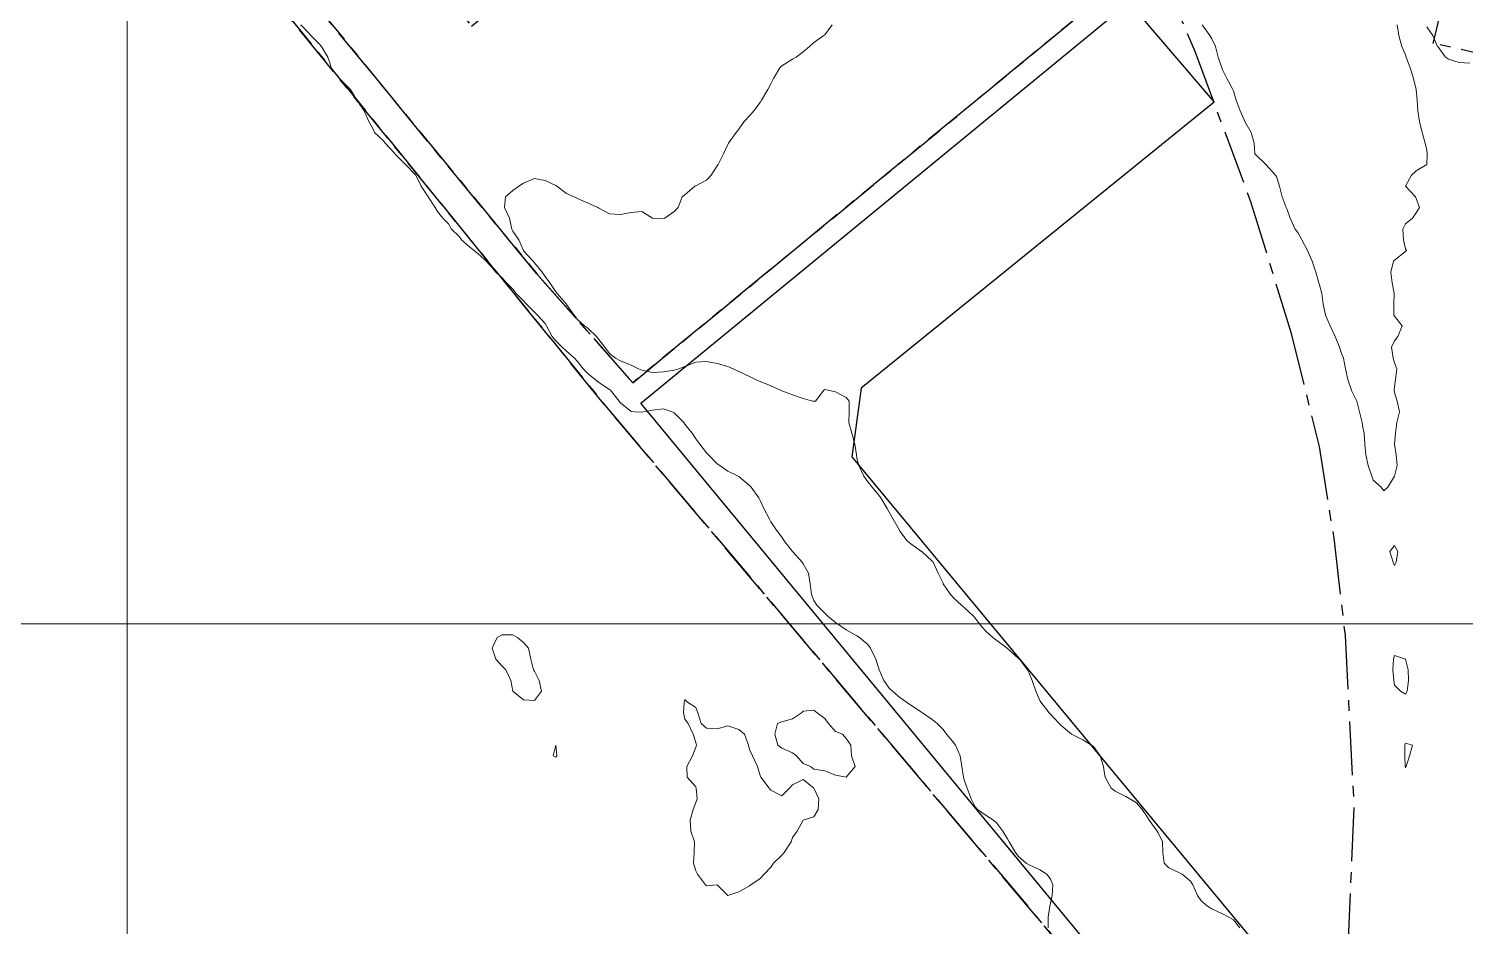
# Model space of a CAD drawing. Header units: centimetres. Extents: x 0 to 642158, y -847 to 649707.
# Drawn here: x 616762.2 to 616829, y 620873.3 to 620915.1 of the extents above; entities that cross this region are included whole.
import ezdxf

# ---------------------------------------------------------------- set-up
doc = ezdxf.new("R2010")
doc.units = ezdxf.units.CM
doc.header["$MEASUREMENT"] = 0
doc.linetypes.add('CENTERX2', pattern=[4, 2.5, -0.5, 0.5, -0.5])
doc.layers.add('MEV_grille', color=254, linetype='Continuous', lineweight=9)
doc.layers.add('WAL_topographie 0.5', color=253, linetype='Continuous', lineweight=20)
doc.layers.add('SPW_batiments', color=7, linetype='Continuous')
doc.layers.add('SPW_parcellaire cadastral', color=7, linetype='CENTERX2', lineweight=25, true_color=0xff0542)

# ---------------------------------------------------------------- blocks, each defined once
blk = doc.blocks.new('*U114')
at = {"layer": 'MEV_grille', "transparency": 33554687}
blk.add_lwpolyline([(-1338.461, 0), (1338.461, 0)], dxfattribs=at)
blk = doc.blocks.new('*U115')
at = {"layer": 'MEV_grille', "color": 0, "linetype": 'ByBlock', "lineweight": -2, "transparency": 16777216}
blk.add_blockref('*U114', (0, -1500), dxfattribs=at)
blk = doc.blocks.new('*U112')
at = {"layer": 'MEV_grille', "transparency": 33554687}
blk.add_lwpolyline([(0, 1825.476), (0, -1825.476)], dxfattribs=at)
blk = doc.blocks.new('*U113')
at = {"layer": 'MEV_grille', "color": 0, "linetype": 'ByBlock', "lineweight": -2, "transparency": 16777216}
blk.add_blockref('*U112', (1400, 0), dxfattribs=at)

msp = doc.modelspace()

# ---------------------------------------------------------------- linework, layer by layer
at = {"layer": 'SPW_batiments'}
msp.add_lwpolyline([(616817.353, 620911.654), (616800.939, 620898.352), (616800.505, 620895.152), (616821.442, 620869.905), (616816.943, 620865.905), (616790.705, 620897.651), (616813.387, 620916.288), (616817.353, 620911.654)], dxfattribs=at)
at = {"layer": 'SPW_parcellaire cadastral'}
for points in [[(616703.252, 620977.874), (616705.259, 620970.066), (616725.859, 620975.281), (616789.025, 620897.565), (616816.871, 620864.549), (616819.201, 620861.786), (616791.606, 620814.788), (616777.504, 620810.829), (616747.043, 620804.653), (616736.762, 620806.494), (616725.425, 620812.186), (616717.783, 620816.022), (616706.308, 620829.905), (616705.058, 620828.784), (616702.226, 620826.244), (616700.619, 620828.294), (616648.311, 620895.015), (616662.942, 620947.797), (616665.719, 620957.761), (616680.429, 620969.619), (616679.014, 620971.374), (616703.252, 620977.874)], [(616785.866, 620903.661), (616790.324, 620898.605), (616812.191, 620916.586), (616814.545, 620918.522), (616816.458, 620914.023), (616819.049, 620907.029), (616820.928, 620900.95), (616822.238, 620895.635), (616822.937, 620891.254), (616823.445, 620886.841), (616823.857, 620878.84), (616823.476, 620870.172), (616816.871, 620864.549), (616789.025, 620897.565), (616725.859, 620975.281), (616726.289, 620975.633), (616725.447, 620976.685), (616725.687, 620976.925), (616729.613, 620972.145), (616785.866, 620903.661)], [(616760.593, 620942.348), (616762.757, 620939.705), (616767.035, 620934.422), (616778.602, 620920.353), (616782.829, 620915.192), (616787.813, 620919.268), (616792.656, 620923.229), (616797.675, 620927.333), (616802.629, 620931.423), (616811.97, 620919.994), (616813.125, 620920.955), (616814.015, 620919.705), (616814.545, 620918.522), (616812.191, 620916.586), (616790.324, 620898.605), (616785.866, 620903.661), (616729.613, 620972.145)], [(616866.17, 620905.164), (616842.979, 620910.9), (616827.542, 620914.389), (616827.854, 620915.651), (616829.447, 620922.076), (616837.959, 620919.957), (616865.319, 620913.146), (616866.068, 620907.749), (616866.17, 620905.164)]]:
    msp.add_lwpolyline(points, dxfattribs=at)
at = {"layer": 'WAL_topographie 0.5'}
for points in [[(616774.892, 620915.25), (616775.25, 620914.873), (616775.353, 620914.75), (616775.75, 620914.362), (616775.849, 620914.25), (616776.149, 620913.75), (616776.25, 620913.444), (616776.298, 620913.25), (616776.69, 620912.75), (616776.75, 620912.697), (616777.197, 620912.25), (616777.25, 620912.161), (616777.497, 620911.75), (616777.75, 620911.392), (616777.843, 620911.25), (616778.06, 620910.75), (616778.25, 620910.398), (616778.324, 620910.25), (616778.75, 620909.832), (616778.814, 620909.75), (616779.25, 620909.281), (616779.269, 620909.25), (616779.75, 620908.755), (616779.755, 620908.75), (616780.232, 620908.25), (616780.25, 620908.222), (616780.493, 620907.75), (616780.75, 620907.341), (616780.808, 620907.25), (616781.141, 620906.75), (616781.25, 620906.575), (616781.5, 620906.25), (616781.75, 620906), (616781.894, 620905.75), (616782.25, 620905.402), (616782.354, 620905.25), (616782.75, 620904.91), (616782.952, 620904.75), (616783.25, 620904.513), (616783.516, 620904.25), (616783.75, 620903.989), (616783.959, 620903.75), (616784.25, 620903.476), (616784.461, 620903.25), (616784.75, 620902.955), (616784.896, 620902.75), (616785.25, 620902.405), (616785.384, 620902.25), (616785.75, 620901.893), (616785.89, 620901.75), (616786.25, 620901.351), (616786.312, 620901.25), (616786.574, 620900.75), (616786.75, 620900.558), (616787.044, 620900.25), (616787.25, 620900.074), (616787.608, 620899.75), (616787.75, 620899.596), (616788.022, 620899.25), (616788.25, 620899.019), (616788.582, 620898.75), (616788.75, 620898.609), (616789.25, 620898.282), (616789.291, 620898.25), (616789.687, 620897.75), (616789.75, 620897.675), (616790.25, 620897.262), (616790.417, 620897.25), (616790.75, 620897.23), (616790.835, 620897.25), (616791.25, 620897.331), (616791.75, 620897.385), (616792.152, 620897.25), (616792.25, 620897.196), (616792.693, 620896.75), (616792.75, 620896.669), (616793.08, 620896.25), (616793.25, 620896), (616793.442, 620895.75), (616793.75, 620895.336), (616793.841, 620895.25), (616794.25, 620894.826), (616794.368, 620894.75), (616794.75, 620894.497), (616795.227, 620894.25), (616795.25, 620894.235), (616795.75, 620893.829), (616795.829, 620893.75), (616796.184, 620893.25), (616796.25, 620893.132), (616796.423, 620892.75), (616796.676, 620892.25), (616796.75, 620892.133), (616797.015, 620891.75), (616797.25, 620891.417), (616797.371, 620891.25), (616797.75, 620890.76), (616797.757, 620890.75), (616798.206, 620890.25), (616798.25, 620890.186), (616798.494, 620889.75), (616798.568, 620889.25), (616798.628, 620888.75), (616798.75, 620888.479), (616798.888, 620888.25), (616799.25, 620887.888), (616799.401, 620887.75), (616799.75, 620887.456), (616800.039, 620887.25), (616800.25, 620887.116), (616800.75, 620886.827), (616800.865, 620886.75), (616801.25, 620886.425), (616801.382, 620886.25), (616801.622, 620885.75), (616801.75, 620885.357), (616801.786, 620885.25), (616802.003, 620884.75), (616802.25, 620884.401), (616802.395, 620884.25), (616802.75, 620883.963), (616803.046, 620883.75), (616803.25, 620883.611), (616803.75, 620883.278), (616803.792, 620883.25), (616804.25, 620882.936), (616804.478, 620882.75), (616804.75, 620882.468), (616804.919, 620882.25), (616805.25, 620881.852), (616805.326, 620881.75), (616805.552, 620881.25), (616805.621, 620880.75), (616805.704, 620880.25), (616805.75, 620880.089), (616805.875, 620879.75), (616806.061, 620879.25), (616806.25, 620878.882), (616806.352, 620878.75), (616806.75, 620878.467), (616807.099, 620878.25), (616807.25, 620878.12), (616807.539, 620877.75), (616807.75, 620877.385), (616807.824, 620877.25), (616808.117, 620876.75), (616808.25, 620876.577), (616808.622, 620876.25), (616808.75, 620876.177), (616809.25, 620875.941), (616809.572, 620875.75), (616809.75, 620875.508), (616809.859, 620875.25), (616809.825, 620874.75), (616809.75, 620874.389), (616809.72, 620874.25), (616809.633, 620873.75), (616809.641, 620873.25)], [(616799.599, 620915.25), (616799.25, 620914.786), (616799.202, 620914.75), (616798.75, 620914.422), (616798.542, 620914.25), (616798.25, 620913.991), (616797.917, 620913.75), (616797.75, 620913.658), (616797.25, 620913.343), (616797.162, 620913.25), (616796.869, 620912.75), (616796.75, 620912.5), (616796.599, 620912.25), (616796.315, 620911.75), (616796.25, 620911.643), (616795.961, 620911.25), (616795.75, 620911.015), (616795.5, 620910.75), (616795.25, 620910.404), (616795.136, 620910.25), (616794.783, 620909.75), (616794.75, 620909.679), (616794.536, 620909.25), (616794.297, 620908.75), (616794.25, 620908.685), (616793.964, 620908.25), (616793.75, 620908.03), (616793.25, 620907.766), (616793.214, 620907.75), (616792.75, 620907.344), (616792.625, 620907.25), (616792.432, 620906.75), (616792.25, 620906.568), (616791.813, 620906.25), (616791.75, 620906.226), (616791.25, 620906.25), (616791.25, 620906.25), (616790.75, 620906.56), (616790.25, 620906.525), (616789.75, 620906.426), (616789.25, 620906.452), (616788.75, 620906.717), (616788.7, 620906.75), (616788.25, 620906.958), (616787.75, 620907.176), (616787.6, 620907.25), (616787.25, 620907.404), (616786.789, 620907.75), (616786.75, 620907.777), (616786.25, 620908.008), (616785.75, 620908.099), (616785.25, 620907.883), (616785.027, 620907.75), (616784.75, 620907.542), (616784.4, 620907.25), (616784.361, 620906.75), (616784.589, 620906.25), (616784.698, 620905.75), (616784.75, 620905.653), (616785.021, 620905.25), (616785.242, 620904.75), (616785.25, 620904.739), (616785.693, 620904.25), (616785.75, 620904.179), (616786.11, 620903.75), (616786.25, 620903.547), (616786.475, 620903.25), (616786.75, 620902.833), (616786.816, 620902.75), (616787.242, 620902.25), (616787.25, 620902.238), (616787.607, 620901.75), (616787.75, 620901.548), (616788.082, 620901.25), (616788.25, 620901.12), (616788.645, 620900.75), (616788.75, 620900.615), (616789.027, 620900.25), (616789.25, 620899.969), (616789.521, 620899.75), (616789.75, 620899.625), (616790.25, 620899.417), (616790.588, 620899.25), (616790.75, 620899.187), (616791.25, 620899.08), (616791.75, 620899.113), (616792.25, 620899.192), (616792.474, 620899.25), (616792.75, 620899.364), (616793.25, 620899.552), (616793.75, 620899.589), (616794.25, 620899.503), (616794.75, 620899.358), (616794.986, 620899.25), (616795.25, 620899.13), (616795.75, 620898.887), (616796.036, 620898.75), (616796.25, 620898.655), (616796.75, 620898.459), (616797.187, 620898.25), (616797.25, 620898.222), (616797.75, 620898.041), (616798.25, 620897.863), (616798.687, 620897.75), (616798.75, 620897.738), (616798.821, 620897.75), (616799.208, 620898.25), (616799.25, 620898.292), (616799.417, 620898.25), (616799.75, 620898.187), (616800.25, 620897.917), (616800.383, 620897.75), (616800.38, 620897.25), (616800.365, 620896.75), (616800.503, 620896.25), (616800.654, 620895.75), (616800.72, 620895.25), (616800.75, 620895.094), (616800.842, 620894.75), (616801.07, 620894.25), (616801.25, 620893.994), (616801.458, 620893.75), (616801.75, 620893.39), (616801.863, 620893.25), (616802.156, 620892.75), (616802.25, 620892.583), (616802.44, 620892.25), (616802.721, 620891.75), (616802.75, 620891.703), (616803.086, 620891.25), (616803.25, 620891.102), (616803.75, 620890.757), (616803.76, 620890.75), (616804.25, 620890.306), (616804.287, 620890.25), (616804.523, 620889.75), (616804.75, 620889.274), (616804.764, 620889.25), (616805.105, 620888.75), (616805.25, 620888.583), (616805.617, 620888.25), (616805.75, 620888.14), (616806.168, 620887.75), (616806.25, 620887.654), (616806.556, 620887.25), (616806.75, 620887.036), (616807.064, 620886.75), (616807.25, 620886.608), (616807.73, 620886.25), (616807.75, 620886.235), (616808.25, 620885.795), (616808.302, 620885.75), (616808.673, 620885.25), (616808.75, 620885.088), (616808.902, 620884.75), (616809.06, 620884.25), (616809.25, 620883.821), (616809.295, 620883.75), (616809.689, 620883.25), (616809.75, 620883.18), (616810.156, 620882.75), (616810.25, 620882.654), (616810.727, 620882.25), (616810.75, 620882.235), (616811.25, 620881.986), (616811.655, 620881.75), (616811.75, 620881.675), (616812.062, 620881.25), (616812.216, 620880.75), (616812.25, 620880.523), (616812.295, 620880.25), (616812.567, 620879.75), (616812.75, 620879.602), (616813.25, 620879.351), (616813.444, 620879.25), (616813.75, 620879.067), (616814.003, 620878.75), (616814.25, 620878.407), (616814.337, 620878.25), (616814.707, 620877.75), (616814.75, 620877.66), (616814.958, 620877.25), (616814.976, 620876.75), (616815.04, 620876.25), (616815.25, 620876.037), (616815.75, 620875.813), (616815.875, 620875.75), (616816.25, 620875.424), (616816.369, 620875.25), (616816.586, 620874.75), (616816.75, 620874.5), (616817.053, 620874.25), (616817.25, 620874.138), (616817.75, 620873.904), (616818.036, 620873.75), (616818.25, 620873.614), (616818.548, 620873.25)], [(616816.794, 620915.25), (616817.162, 620914.75), (616817.25, 620914.604), (616817.417, 620914.25), (616817.544, 620913.75), (616817.71, 620913.25), (616817.75, 620913.154), (616817.941, 620912.75), (616818.231, 620912.25), (616818.25, 620912.183), (616818.383, 620911.75), (616818.565, 620911.25), (616818.75, 620910.833), (616818.791, 620910.75), (616819.083, 620910.25), (616819.221, 620909.75), (616819.25, 620909.25), (616819.25, 620909.25), (616819.75, 620908.764), (616819.759, 620908.75), (616820.212, 620908.25), (616820.25, 620908.19), (616820.403, 620907.75), (616820.512, 620907.25), (616820.707, 620906.75), (616820.75, 620906.667), (616820.893, 620906.25), (616821.127, 620905.75), (616821.25, 620905.588), (616821.435, 620905.25), (616821.699, 620904.75), (616821.75, 620904.65), (616821.921, 620904.25), (616822.089, 620903.75), (616822.226, 620903.25), (616822.25, 620903.159), (616822.357, 620902.75), (616822.424, 620902.25), (616822.535, 620901.75), (616822.75, 620901.25), (616822.75, 620901.25), (616822.991, 620900.75), (616823.185, 620900.25), (616823.25, 620900.054), (616823.377, 620899.75), (616823.468, 620899.25), (616823.572, 620898.75), (616823.745, 620898.25), (616823.75, 620898.234), (616823.996, 620897.75), (616824.123, 620897.25), (616824.232, 620896.75), (616824.25, 620896.6), (616824.335, 620896.25), (616824.366, 620895.75), (616824.403, 620895.25), (616824.526, 620894.75), (616824.688, 620894.25), (616824.75, 620894.068), (616825.119, 620893.75), (616825.25, 620893.572), (616825.428, 620893.75), (616825.75, 620894.25), (616825.75, 620894.25), (616825.868, 620894.75), (616825.821, 620895.25), (616825.75, 620895.75), (616825.75, 620895.75), (616825.75, 620895.751), (616825.795, 620896.25), (616825.85, 620896.75), (616825.977, 620897.25), (616825.861, 620897.75), (616825.75, 620898.15), (616825.725, 620898.25), (616825.75, 620898.417), (616825.785, 620898.75), (616825.854, 620899.25), (616825.75, 620899.527), (616825.676, 620899.75), (616825.6, 620900.25), (616825.75, 620900.55), (616825.9, 620900.75), (616826.107, 620901.25), (616825.75, 620901.704), (616825.717, 620901.75), (616825.719, 620902.25), (616825.724, 620902.75), (616825.635, 620903.25), (616825.57, 620903.75), (616825.694, 620904.25), (616825.75, 620904.309), (616826.25, 620904.712), (616826.3, 620904.75), (616826.25, 620904.833), (616826.167, 620905.25), (616826.125, 620905.75), (616826.25, 620906), (616826.583, 620906.25), (616826.75, 620906.5), (616826.906, 620906.75), (616826.75, 620907.167), (616826.721, 620907.25), (616826.25, 620907.75), (616826.25, 620907.75), (616826.25, 620907.75), (616826.536, 620908.25), (616826.75, 620908.464), (616827.25, 620908.75), (616827.25, 620908.75), (616827.268, 620909.25), (616827.25, 620909.417), (616827.176, 620909.75), (616827.029, 620910.25), (616826.899, 620910.75), (616826.832, 620911.25), (616826.796, 620911.75), (616826.75, 620912.25), (616826.75, 620912.25), (616826.624, 620912.75), (616826.479, 620913.25), (616826.291, 620913.75), (616826.25, 620913.86), (616826.085, 620914.25), (616825.951, 620914.75), (616825.868, 620915.25)], [(616827.25, 620915.162), (616827.526, 620914.75), (616827.746, 620914.25), (616827.75, 620914.242), (616828.107, 620913.75), (616828.25, 620913.647), (616828.75, 620913.505), (616829.25, 620913.461)], [(616825.75, 620890.096), (616825.819, 620890.25), (616825.893, 620890.75), (616825.75, 620891.036), (616825.528, 620890.75), (616825.685, 620890.25), (616825.75, 620890.096)], [(616785.75, 620883.827), (616786.074, 620884.25), (616785.972, 620884.75), (616785.75, 620885.194), (616785.712, 620885.25), (616785.583, 620885.75), (616785.472, 620886.25), (616785.25, 620886.516), (616784.958, 620886.75), (616784.75, 620886.882), (616784.25, 620886.882), (616784.023, 620886.75), (616783.783, 620886.25), (616783.956, 620885.75), (616784.25, 620885.417), (616784.429, 620885.25), (616784.656, 620884.75), (616784.75, 620884.25), (616784.75, 620884.25), (616785.25, 620883.85), (616785.75, 620883.827)], [(616826.25, 620884.117), (616826.337, 620884.25), (616826.396, 620884.75), (616826.381, 620885.25), (616826.25, 620885.75), (616826.25, 620885.75), (616825.75, 620885.917), (616825.691, 620885.75), (616825.669, 620885.25), (616825.705, 620884.75), (616825.75, 620884.528), (616826.028, 620884.25), (616826.25, 620884.117)], [(616795.75, 620875.2), (616795.821, 620875.25), (616796.25, 620875.55), (616796.432, 620875.75), (616796.75, 620876.068), (616796.875, 620876.25), (616797.25, 620876.625), (616797.361, 620876.75), (616797.683, 620877.25), (616797.75, 620877.45), (616797.964, 620877.75), (616798.25, 620878.25), (616798.25, 620878.25), (616798.75, 620878.417), (616798.95, 620878.75), (616798.972, 620879.25), (616798.75, 620879.75), (616798.75, 620879.75), (616798.25, 620880.15), (616797.75, 620879.893), (616797.607, 620879.75), (616797.25, 620879.393), (616796.75, 620879.656), (616796.667, 620879.75), (616796.283, 620880.25), (616796.25, 620880.333), (616796.131, 620880.75), (616795.886, 620881.25), (616795.75, 620881.55), (616795.704, 620881.75), (616795.519, 620882.25), (616795.25, 620882.469), (616794.75, 620882.65), (616794.25, 620882.5), (616793.75, 620882.542), (616793.5, 620882.75), (616793.35, 620883.25), (616793.25, 620883.5), (616792.875, 620883.75), (616792.75, 620883.875), (616792.719, 620883.75), (616792.682, 620883.25), (616792.75, 620882.95), (616792.893, 620882.75), (616793.135, 620882.25), (616793.25, 620881.875), (616793.281, 620881.75), (616793.25, 620881.65), (616793.107, 620881.25), (616792.833, 620880.75), (616792.861, 620880.25), (616793.25, 620879.812), (616793.279, 620879.75), (616793.313, 620879.25), (616793.25, 620879.083), (616793.13, 620878.75), (616792.988, 620878.25), (616793.031, 620877.75), (616793.191, 620877.25), (616793.175, 620876.75), (616793.146, 620876.25), (616793.25, 620875.893), (616793.341, 620875.75), (616793.708, 620875.25), (616793.75, 620875.194), (616794.249, 620875.25), (616794.25, 620875.25), (616794.25, 620875.25), (616794.75, 620874.75), (616795.25, 620874.917), (616795.75, 620875.2)], [(616800.25, 620880.25), (616800.667, 620880.75), (616800.5, 620881.25), (616800.464, 620881.75), (616800.25, 620882.05), (616800.083, 620882.25), (616799.75, 620882.383), (616799.426, 620882.75), (616799.25, 620882.981), (616798.9, 620883.25), (616798.75, 620883.375), (616798.25, 620883.327), (616798.173, 620883.25), (616797.75, 620882.975), (616797.25, 620882.825), (616797.062, 620882.75), (616796.929, 620882.25), (616797.068, 620881.75), (616797.25, 620881.607), (616797.75, 620881.386), (616797.938, 620881.25), (616798.25, 620880.893), (616798.583, 620880.75), (616798.75, 620880.625), (616799.25, 620880.55), (616799.75, 620880.35), (616800.25, 620880.25)], [(616786.75, 620881.194), (616786.8, 620881.25), (616786.75, 620881.749), (616786.625, 620881.25), (616786.75, 620881.194)], [(616826.25, 620880.694), (616826.288, 620880.75), (616826.438, 620881.25), (616826.583, 620881.75), (616826.25, 620881.841), (616826.229, 620881.75), (616826.219, 620881.25), (616826.235, 620880.75), (616826.25, 620880.694)]]:
    msp.add_lwpolyline(points, dxfattribs=at)

# ---------------------------------------------------------------- block references
at = {"layer": 'MEV_grille', "transparency": 33554687}
for name, p in [('*U113', (615366.814, 620593.644)), ('*U115', (616669.481, 622387.381))]:
    msp.add_blockref(name, p, dxfattribs=at)

doc.saveas('drawing.dxf')
